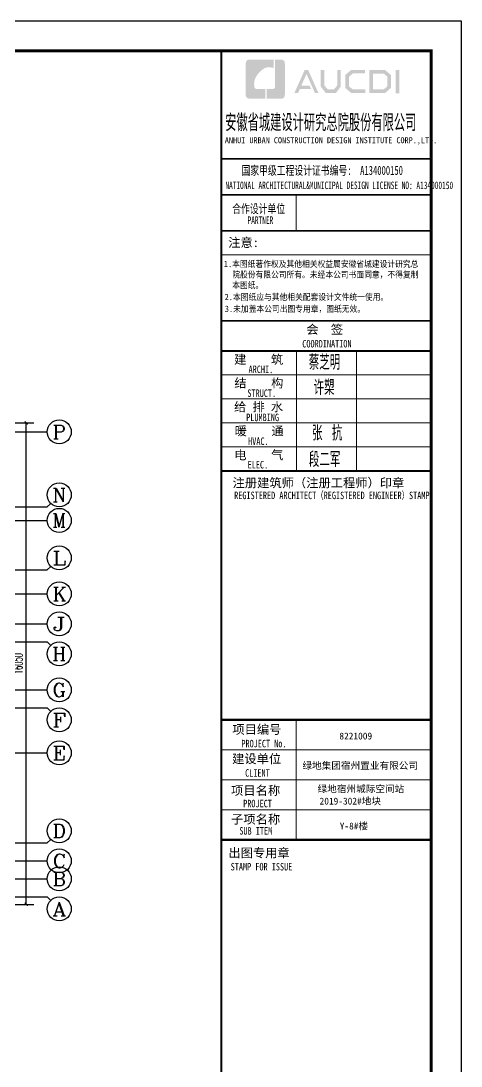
# Model space of a CAD drawing. Extents: x 27938 to 1507990, y 110129 to 923079.
# Drawn here: x 883038 to 897714, y 667017 to 701857 of the extents above; entities that cross this region are included whole.
import ezdxf
from ezdxf.enums import TextEntityAlignment as Align

# ---------------------------------------------------------------- set-up
doc = ezdxf.new("R2010")
doc.units = 0
doc.header["$LTSCALE"] = 1000
doc.header["$MEASUREMENT"] = 0
for name, color, linetype in [('AXIS', 3, 'Continuous'), ('AXIS_TEXT', 7, 'Continuous'), ('图框', 140, 'Continuous'), ('图签文字', 147, 'Continuous')]:
    doc.layers.add(name, color=color, linetype=linetype)
doc.layers.add('yichutu', color=7, linetype='Continuous', true_color=0xffffff, plot=False)
doc.layers.add('图签', color=147, linetype='Continuous', lineweight=18)
doc.styles.add('_TCH_AXIS', font='COMPLEX', dxfattribs={"bigfont": 'GBCBIG'})
doc.styles.add('_TCH_DIM_T3', font='SIMPLEX.shx', dxfattribs={"width": 0.494118, "bigfont": 'GBCBIG.shx'})
doc.styles.add('COMPLEX', font='COMPLEX')
doc.styles.add('HT', font='simhei.ttf')
doc.styles.add('宋体', font='', dxfattribs={"height": 50})
doc.styles.add('建筑图签-1', font='simhei.ttf', dxfattribs={"width": 0.7})
doc.styles.add('建筑图签-2', font='TXT.shx', dxfattribs={"width": 0.5, "bigfont": 'HZTXT.shx'})
doc.styles.get('宋体').set_extended_font_data('SimSun')
doc.dimstyles.new('_TCH_ARCH&&100', dxfattribs={"dimtxt": 297.5, "dimasz": 100, "dimexe": 250, "dimexo": 300, "dimgap": 126.25, "dimtad": 1, "dimdec": 0, "dimzin": 0, "dimdsep": 46, "dimtxsty": '_TCH_DIM_T3', "dimblk": 'ARCHTICK', "dimcen": 0.09, "dimclrt": 4, "dimazin": 2, "dimtfac": 1, "dimtdec": 0, "dimtix": 1, "dimtmove": 2, "dimatfit": 3, "dimfxl": 100, "dimtolj": 1, "dimtzin": 0, "dimarcsym": 0})

# ---------------------------------------------------------------- blocks, each defined once
blk = doc.blocks.new('院标1')
h = blk.add_hatch(color=150)
h.dxf.hatch_style = 1
h.set_gradient(color1=(33, 113, 253), color2=(33, 113, 253), tint=1, name='INVCURVED')
edge = h.paths.add_edge_path()
edge.add_spline(control_points=[(116373, 648379), (116379, 648379), (116382, 648379), (116391, 648379), (116391, 648379), (116391, 648379), (116616, 648379), (116616, 648379), (116616, 648379), (116616, 648379), (116616, 648054), (116616, 648054), (116616, 648054), (116616, 648054), (116108, 648054), (116108, 648054), (116108, 648054), (116028, 648054), (115963, 648111), (115963, 648199), (115963, 648199), (115963, 648199), (115963, 649215), (115963, 649215), (115963, 649215), (115963, 649295), (116018, 649360), (116108, 649360), (116108, 649360), (116108, 649360), (116897, 649360), (116897, 649360), (116897, 649360), (116897, 649360), (116897, 649080), (116897, 649080), (116897, 649080), (116897, 649080), (116566, 649140), (116356, 648859), (116356, 648859), (116245, 648719), (116240, 648545), (116247, 648466), (116247, 648466), (116254, 648386), (116247, 648466), (116247, 648466), (116247, 648466), (116247, 648466), (116258, 648374), (116373, 648379)], knot_values=[0, 0, 0, 0, 0.071429, 0.071429, 0.071429, 0.107143, 0.142857, 0.142857, 0.142857, 0.178571, 0.214286, 0.214286, 0.214286, 0.25, 0.285714, 0.285714, 0.285714, 0.321429, 0.357143, 0.357143, 0.357143, 0.392857, 0.428571, 0.428571, 0.428571, 0.464286, 0.5, 0.5, 0.5, 0.535714, 0.571429, 0.571429, 0.571429, 0.607143, 0.642857, 0.642857, 0.642857, 0.678571, 0.714286, 0.714286, 0.714286, 0.75, 0.785714, 0.785714, 0.785714, 0.821429, 0.857143, 0.857143, 0.857143, 0.928571, 1, 1, 1, 1], degree=3, periodic=0)
h = blk.add_hatch(color=150)
h.dxf.hatch_style = 1
h.set_gradient(color1=(33, 113, 253), color2=(33, 113, 253), tint=1, name='INVCURVED')
edge = h.paths.add_edge_path()
edge.add_spline(control_points=[(117268, 649215), (117268, 649215), (117268, 648199), (117268, 648199), (117268, 648199), (117268, 648114), (117212, 648054), (117123, 648054), (117123, 648054), (117123, 648054), (116663, 648054), (116663, 648054), (116663, 648054), (116663, 648054), (116663, 648379), (116663, 648379), (116663, 648379), (116663, 648379), (116865, 648379), (116865, 648379), (116865, 648379), (116907, 648379), (116941, 648413), (116941, 648455), (116941, 648455), (116941, 648455), (116941, 649360), (116941, 649360), (116941, 649360), (116941, 649360), (117123, 649360), (117123, 649360), (117123, 649360), (117204, 649360), (117268, 649306), (117268, 649215)], knot_values=[0, 0, 0, 0, 0.1, 0.1, 0.1, 0.15, 0.2, 0.2, 0.2, 0.25, 0.3, 0.3, 0.3, 0.35, 0.4, 0.4, 0.4, 0.45, 0.5, 0.5, 0.5, 0.55, 0.6, 0.6, 0.6, 0.65, 0.7, 0.7, 0.7, 0.75, 0.8, 0.8, 0.8, 0.9, 1, 1, 1, 1], degree=3, periodic=0)
blk = doc.blocks.new('TK')
at = {"layer": '图框'}
h = blk.add_hatch(color=256, dxfattribs=at)
h.paths.add_polyline_path([(547288, 547072), (547414, 547072), (547414, 546302), (547288, 546302)])
h.paths.add_polyline_path([(546536, 546956), (546536, 546430), (546896, 546430), (547020, 546536), (547020, 546855), (546900, 546956)], flags=16)
h.paths.add_polyline_path([(546418, 547074), (546418, 546311), (546940, 546311), (547138, 546482), (547138, 546910), (546943, 547074)])
h.paths.add_polyline_path([(546275, 547077), (546275, 546962), (545868, 546962), (545735, 546851), (545735, 546531), (545868, 546429), (546277, 546429), (546277, 546307), (545813, 546307), (545611, 546481), (545611, 546910), (545809, 547077)])
h.paths.add_polyline_path([(544792, 547075), (544912, 547075), (544912, 546565), (545026, 546433), (545237, 546433), (545351, 546565), (545351, 547075), (545465, 547075), (545465, 546528), (545301, 546311), (544963, 546311), (544792, 546530)])
h.paths.add_polyline_path([(544260, 547074), (544377, 547074), (544719, 546310), (544603, 546310), (544322, 546944), (544147, 546556), (544418, 546556), (544479, 546440), (544098, 546440), (544039, 546308), (543916, 546308)])
for p, q in [((541480, 544114), (548480, 544114)), ((541480, 544114), (548480, 544114)), ((541480, 542914), (548480, 542914))]:
    blk.add_line(p, q, dxfattribs=at)
blk.add_lwpolyline([(465375, 548714), (549475, 548714), (549475, 489314), (465375, 489314)], close=True, dxfattribs=at)
blk.add_lwpolyline([(465375, 548714), (549475, 548714), (549475, 489314), (465375, 489314)], close=True, dxfattribs=at)
at = {"layer": '图框', "const_width": 100}
blk.add_lwpolyline([(548475, 490314), (548475, 547714), (467875, 547714), (467875, 490314)], close=True, dxfattribs=at)
at = {"layer": '图框'}
for points, const_width in [([(541480, 490314), (541480, 547714)], 70), ([(541480, 544114), (548480, 544114)], 60), ([(541480, 542914), (548480, 542914)], 60), ([(541480, 542914), (548480, 542914)], 60), ([(543980, 542914), (543980, 541714)], 35), ([(541480, 541714), (548480, 541714)], 60), ([(541480, 541714), (548480, 541714)], 60), ([(541480, 540913), (548480, 540913)], 35), ([(541488, 538714), (548488, 538714)], 60), ([(541488, 537714), (548488, 537714)], 70), ([(541488, 537714), (548488, 537714)], 70), ([(543988, 537714), (543988, 533714)], 35), ([(545988, 537714), (545988, 533714)], 35), ([(541488, 536914), (548488, 536914)], 35), ([(541488, 536114), (548488, 536114)], 35), ([(541488, 535314), (548488, 535314)], 35), ([(541488, 534514), (548488, 534514)], 35), ([(541488, 533714), (548488, 533714)], 70), ([(541480, 525414), (548480, 525414)], 70), ([(541480, 525414), (548480, 525414)], 70), ([(543980, 521414), (543980, 525414)], 35), ([(541480, 524414), (548480, 524414)], 35), ([(541480, 523414), (548480, 523414)], 35), ([(541480, 522414), (548480, 522414)], 35), ([(548480, 521414), (541480, 521414)], 70)]:
    blk.add_lwpolyline(points, dxfattribs=dict(at, const_width=const_width))
blk.add_blockref('院标1', (426331, -101935))
for s, height, style, width, p in [('ANHUI URBAN CONSTRUCTION DESIGN INSTITUTE CORP.,LTD.', 200, '建筑图签-1', 0.91, (541598, 544636)), ('NATIONAL ARCHITECTURAL&MUNICIPAL DESIGN LICENSE NO: A134000150', 250, '建筑图签-1', 0.6, (541617, 543108)), ('PARTNER', 250, '建筑图签-1', 0.6, (542355, 541947)), ('1.本图纸著作权及其他相关权益属安徽省城建设计研究总', 210, 'HT', 0.88, (541566, 540507)), ('院股份有限公司所有。未经本公司书面同意，不得复制', 210, 'HT', 0.88, (541845, 540153)), ('本图纸。', 210, 'HT', 0.88, (541845, 539803)), (' 2.本图纸应与其他相关配套设计文件统一使用。 ', 210, 'HT', 0.88, (541455, 539406)), ('3.未加盖本公司出图专用章，图纸无效。', 210, 'HT', 0.88, (541598, 539011)), ('COORDINATION', 250, '建筑图签-1', 0.7, (544180, 537827)), ('ARCHI.', 250, '建筑图签-1', 0.7, (542389, 536975)), ('STRUCT.', 250, '建筑图签-1', 0.7, (542350, 536179)), ('PLUMBING', 250, '建筑图签-1', 0.7, (542309, 535372)), ('HVAC.', 250, '建筑图签-1', 0.7, (542374, 534579)), ('ELEC.', 250, '建筑图签-1', 0.7, (542358, 533794)), ('REGISTERED ARCHITECT（REGISTERED ENGINEER）STAMP', 250, '建筑图签-1', 0.7, (541909, 532772)), ('PROJECT No.', 250, '建筑图签-1', 0.7, (542150, 524499, -1799)), ('CLIENT', 250, '建筑图签-1', 0.7, (542274, 523520)), ('PROJECT', 250, '建筑图签-1', 0.7, (542209, 522500)), ('SUB ITEM', 250, '建筑图签-1', 0.7, (542082, 521589)), ('STAMP FOR ISSUE', 250, '建筑图签-1', 0.7, (541793, 520395))]:
    blk.add_text(s, height=height, dxfattribs=dict(at, style=style, width=width)).set_placement(p)
at = {"layer": '图签', "color": 2, "style": '宋体'}
for s, height, p in [('8221009', 229.3, (545417, 524761)), ('绿地集团宿州置业有限公司', 229.34, (544185, 523776)), ('绿地宿州城际空间站', 229.3, (544690, 523001)), ('2019-302#地块', 229.34, (544757, 522592)), ('Y-8#楼', 229.3, (545429, 521761))]:
    blk.add_text(s, height=height, dxfattribs=at).set_placement(p)
at = {"layer": '图签文字', "color": 7, "style": '建筑图签-1'}
for s, height, width, p in [('安徽省城建设计研究总院股份有限公司', 500, 0.55, (541608, 545091)), ('国家甲级工程设计证书编号:  A134000150', 300, 0.7, (542152, 543581)), ('合作设计单位', 300, 0.7, (541845, 542304))]:
    blk.add_text(s, height=height, dxfattribs=dict(at, width=width)).set_placement(p)
for s, p in [('注意:', (541711, 541177)), ('会  签', (544315, 538281)), ('建    筑', (541910, 537280)), ('结    构', (541914, 536493)), ('给 排 水', (541905, 535699)), ('暖    通', (541923, 534896)), ('电    气', (541913, 534096)), ('注册建筑师（注册工程师）印章', (541855, 533167)), ('项目编号', (541848, 524946)), ('建设单位', (541840, 523969)), ('项目名称', (541807, 522911)), ('子项名称', (541807, 521954)), ('出图专用章', (541716, 520832))]:
    blk.add_text(s, height=300, dxfattribs=at).set_placement(p)
at = {"layer": '图签文字', "color": 1, "style": '建筑图签-2', "width": 0.7}
for s, p in [('蔡芝明', (544395, 537085)), ('许槊', (544555, 536242)), ('张 抗', (544505, 534724)), ('段二军', (544401, 533845))]:
    blk.add_text(s, height=500, dxfattribs=at).set_placement(p)
blk = doc.blocks.new('yct-841-594-84100-59399.9999999999-100-1000.0')
at = {"layer": 'yichutu', "color": 7, "true_color": 0xffffff}
blk.add_lwpolyline([(0, 0), (0, 59400), (84100, 59400), (84100, 0)], close=True, dxfattribs=at)
blk = doc.blocks.new('_ArchTick')
at = {"color": 0, "linetype": 'ByBlock', "const_width": 0.4}
blk.add_lwpolyline([(-0.5, -0.5), (0.5, 0.5)], dxfattribs=at)
blk = doc.blocks.new('*D801')
at = {"layer": 'AXIS', "color": 0, "lineweight": -2}
for p, q in [((880217, 688457), (883467, 688457)), ((883217, 672407), (883217, 688457)), ((880217, 672407), (883467, 672407))]:
    blk.add_line(p, q, dxfattribs=at)
at = {"layer": 'Defpoints', "color": 0}
for p in [(879917, 688457), (883217, 688457), (879917, 672407)]:
    blk.add_point(p, dxfattribs=at)
at = {"layer": 'AXIS', "color": 0, "lineweight": -2, "xscale": 100, "yscale": 100, "zscale": 100}
for p, rotation in [((883217, 688457), 90), ((883217, 672407), 270)]:
    blk.add_blockref('_ArchTick', p, dxfattribs=dict(at, rotation=rotation))
at = {"layer": 'AXIS', "color": 4, "insert": (882942, 680432), "char_height": 297.5, "attachment_point": 5, "rotation": 90, "style": '_TCH_DIM_T3'}
blk.add_mtext('\\A1;16050', dxfattribs=at)
blk = doc.blocks.new('_AXISO')
blk.add_circle((0, 0), 0.5)
at = {"layer": 'AXIS_TEXT', "style": 'COMPLEX', "width": 1.041667}
blk.add_attdef('A', text='', height=0.56, dxfattribs=at).set_placement((-0.25, -0.28), (0.25, -0.28), align=Align.FIT)

msp = doc.modelspace()

# ---------------------------------------------------------------- linework, layer by layer
at = {"layer": 'AXIS', "color": 8}
for p, q in [((879916.6, 688157.2), (883916.6, 688157.2)), ((884033.7, 685774.3), (883916.6, 685657.2)), ((879916.6, 685657.2), (883916.6, 685657.2)), ((879916.6, 685207.2), (883916.6, 685207.2)), ((884033.7, 683674.3), (883916.6, 683557.2)), ((879916.6, 683557.2), (883916.6, 683557.2)), ((879916.6, 682757.2), (883916.6, 682757.2)), ((879916.6, 681757.2), (883916.6, 681757.2)), ((879916.6, 681157.4), (883916.6, 681157.4)), ((884033.7, 681040.3), (883916.6, 681157.4)), ((879916.6, 679557.2), (883916.6, 679557.2)), ((879916.6, 678957.2), (883916.6, 678957.2)), ((884033.7, 678840), (883916.6, 678957.2)), ((879916.6, 677457.2), (883916.6, 677457.2)), ((884033.7, 674574.3), (883916.6, 674457.2)), ((879916.6, 674457.2), (883916.6, 674457.2)), ((879916.6, 673857.2), (883916.6, 673857.2)), ((879916.6, 673257.2), (883916.6, 673257.2)), ((879916.6, 672657.2), (883916.6, 672657.2)), ((884033.7, 672540), (883916.6, 672657.2))]:
    msp.add_line(p, q, dxfattribs=at)

# ---------------------------------------------------------------- block references
msp.add_blockref('TK', (348239.1, 153143.3))
ref = msp.add_blockref('_AXISO', (884316.6, 688157.2), dxfattribs=dict(at, xscale=800, yscale=800, zscale=800))
ref.add_attrib('A', 'P', dxfattribs={"layer": 'AXIS_TEXT', "color": 8, "ltscale": 0.5, "height": 452.5, "style": '_TCH_AXIS', "width": 1.235294}).set_placement((884090.3, 687930.9), (884542.9, 687930.9), align=Align.FIT)
ref = msp.add_blockref('_AXISO', (884316.6, 686057.2), dxfattribs=dict(at, xscale=800, yscale=800, zscale=800))
ref.add_attrib('A', 'N', dxfattribs={"layer": 'AXIS_TEXT', "color": 8, "ltscale": 0.5, "height": 452.5, "style": '_TCH_AXIS', "width": 1.105263}).set_placement((884090.3, 685830.9), (884542.9, 685830.9), align=Align.FIT)
ref = msp.add_blockref('_AXISO', (884316.6, 685207.2), dxfattribs=dict(at, xscale=800, yscale=800, zscale=800))
ref.add_attrib('A', 'M', dxfattribs={"layer": 'AXIS_TEXT', "color": 8, "ltscale": 0.5, "height": 452.5, "style": '_TCH_AXIS'}).set_placement((884090.3, 684980.9), (884542.9, 684980.9), align=Align.FIT)
ref = msp.add_blockref('_AXISO', (884316.6, 683957.2), dxfattribs=dict(at, xscale=800, yscale=800, zscale=800))
ref.add_attrib('A', 'L', dxfattribs={"layer": 'AXIS_TEXT', "color": 8, "ltscale": 0.5, "height": 452.5, "style": '_TCH_AXIS', "width": 1.4}).set_placement((884090.3, 683730.9), (884542.9, 683730.9), align=Align.FIT)
ref = msp.add_blockref('_AXISO', (884316.6, 682757.2), dxfattribs=dict(at, xscale=800, yscale=800, zscale=800))
ref.add_attrib('A', 'K', dxfattribs={"layer": 'AXIS_TEXT', "color": 8, "ltscale": 0.5, "height": 452.5, "style": '_TCH_AXIS', "width": 1.105263}).set_placement((884090.3, 682530.9), (884542.9, 682530.9), align=Align.FIT)
ref = msp.add_blockref('_AXISO', (884316.6, 681757.2), dxfattribs=dict(at, xscale=800, yscale=800, zscale=800))
ref.add_attrib('A', 'J', dxfattribs={"layer": 'AXIS_TEXT', "color": 8, "ltscale": 0.5, "height": 452.5, "style": '_TCH_AXIS', "width": 1.909091}).set_placement((884090.3, 681530.9), (884542.9, 681530.9), align=Align.FIT)
ref = msp.add_blockref('_AXISO', (884316.6, 680757.4), dxfattribs=dict(at, xscale=800, yscale=800, zscale=800))
ref.add_attrib('A', 'H', dxfattribs={"layer": 'AXIS_TEXT', "color": 8, "ltscale": 0.5, "height": 452.5, "style": '_TCH_AXIS', "width": 1.05}).set_placement((884090.3, 680531.2), (884542.9, 680531.2), align=Align.FIT)
ref = msp.add_blockref('_AXISO', (884316.6, 679557.2), dxfattribs=dict(at, xscale=800, yscale=800, zscale=800))
ref.add_attrib('A', 'G', dxfattribs={"layer": 'AXIS_TEXT', "color": 8, "ltscale": 0.5, "height": 452.5, "style": '_TCH_AXIS', "width": 1.166667}).set_placement((884090.3, 679330.9), (884542.9, 679330.9), align=Align.FIT)
ref = msp.add_blockref('_AXISO', (884316.6, 678557.2), dxfattribs=dict(at, xscale=800, yscale=800, zscale=800))
ref.add_attrib('A', 'F', dxfattribs={"layer": 'AXIS_TEXT', "color": 8, "ltscale": 0.5, "height": 452.5, "style": '_TCH_AXIS', "width": 1.3125}).set_placement((884090.3, 678330.9), (884542.9, 678330.9), align=Align.FIT)
ref = msp.add_blockref('_AXISO', (884316.6, 677457.2), dxfattribs=dict(at, xscale=800, yscale=800, zscale=800))
ref.add_attrib('A', 'E', dxfattribs={"layer": 'AXIS_TEXT', "color": 8, "ltscale": 0.5, "height": 452.5, "style": '_TCH_AXIS', "width": 1.3125}).set_placement((884090.3, 677230.9), (884542.9, 677230.9), align=Align.FIT)
ref = msp.add_blockref('_AXISO', (884316.6, 674857.2), dxfattribs=dict(at, xscale=800, yscale=800, zscale=800))
ref.add_attrib('A', 'D', dxfattribs={"layer": 'AXIS_TEXT', "color": 8, "ltscale": 0.5, "height": 452.5, "style": '_TCH_AXIS', "width": 1.235294}).set_placement((884090.3, 674630.9), (884542.9, 674630.9), align=Align.FIT)
ref = msp.add_blockref('_AXISO', (884316.6, 673857.2), dxfattribs=dict(at, xscale=800, yscale=800, zscale=800))
ref.add_attrib('A', 'C', dxfattribs={"layer": 'AXIS_TEXT', "color": 8, "ltscale": 0.5, "height": 452.5, "style": '_TCH_AXIS', "width": 1.4}).set_placement((884090.3, 673630.9), (884542.9, 673630.9), align=Align.FIT)
ref = msp.add_blockref('_AXISO', (884316.6, 673257.2), dxfattribs=dict(at, xscale=800, yscale=800, zscale=800))
ref.add_attrib('A', 'B', dxfattribs={"layer": 'AXIS_TEXT', "color": 8, "ltscale": 0.5, "height": 452.5, "style": '_TCH_AXIS', "width": 1.235294}).set_placement((884090.3, 673030.9), (884542.9, 673030.9), align=Align.FIT)
ref = msp.add_blockref('_AXISO', (884316.6, 672257.2), dxfattribs=dict(at, xscale=800, yscale=800, zscale=800))
ref.add_attrib('A', 'A', dxfattribs={"layer": 'AXIS_TEXT', "color": 8, "ltscale": 0.5, "height": 452.5, "style": '_TCH_AXIS', "width": 1.166667}).set_placement((884090.3, 672030.9), (884542.9, 672030.9), align=Align.FIT)
at = {"layer": 'yichutu'}
msp.add_blockref('yct-841-594-84100-59399.9999999999-100-1000.0', (813614.1, 642457), dxfattribs=at)

# ---------------------------------------------------------------- dimensions: what is measured, and where the dimension line sits
at = {"layer": 'AXIS', "color": 8}
dim = msp.add_aligned_dim(p1=(879916.6, 672407.2), p2=(879916.6, 688457.2), distance=-3300, dimstyle='_TCH_ARCH&&100', dxfattribs=at)
dim.commit()
dim.dimension.update_dxf_attribs({"geometry": '*D801', "text_midpoint": (882941.6, 680432.2)})

doc.saveas('drawing.dxf')
